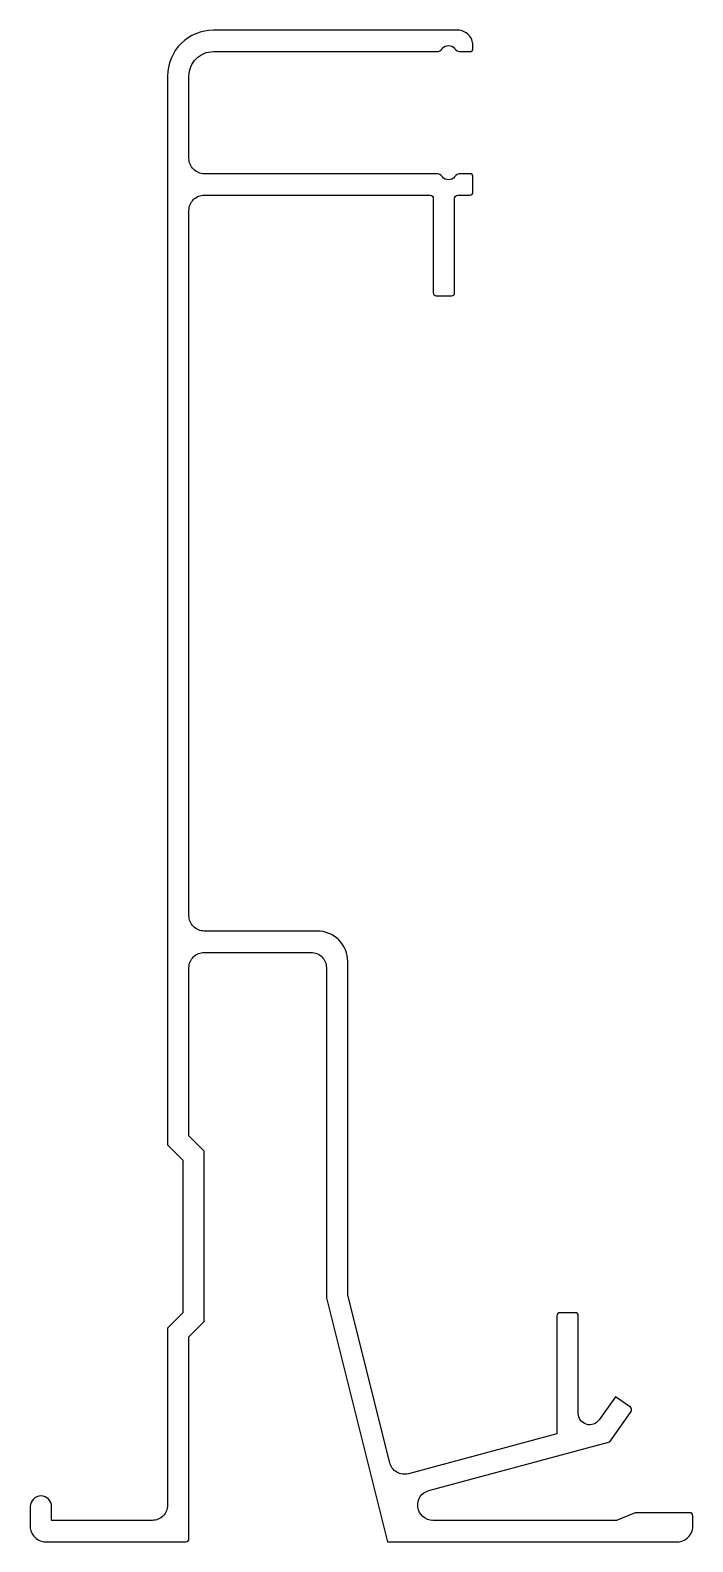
# Model space of a CAD drawing. Extents: x 980.3 to 1023.7, y -74.5 to 24.5.
import ezdxf

# ---------------------------------------------------------------- set-up
doc = ezdxf.new("R2010")
doc.units = 0
doc.header["$LTSCALE"] = 15
doc.layers.get('0').update_dxf_attribs({"linetype": 'CONTINUOUS'})

msp = doc.modelspace()

# ---------------------------------------------------------------- linework, layer by layer
at = {"ltscale": 0.05}
msp.add_lwpolyline([(1009.293, 13.862), (1009.293, 14.862, 0.414214), (1009.093, 15.062), (1008.493, 15.062, 0.236068), (1008.093, 14.862, -0.5), (1007.293, 14.862, 0.236068), (1006.893, 15.062), (991.693, 15.062, -0.414214), (990.693, 16.062), (990.693, 21.462, -0.414214), (992.293, 23.062), (1006.893, 23.062, 0.236068), (1007.293, 23.262, -0.5), (1008.093, 23.262, 0.236068), (1008.493, 23.062), (1009.093, 23.062, 0.414214), (1009.293, 23.262), (1009.293, 23.462, 0.414214), (1008.293, 24.462), (992.293, 24.462, 0.414214), (989.293, 21.462), (989.293, -48.538), (990.293, -49.538), (990.293, -59.538), (989.293, -60.538), (989.293, -72.138, -0.414214), (988.293, -73.138), (981.693, -73.138), (981.693, -72.238, 0.414214), (980.993, -71.538), (980.993, -71.538, 0.414214), (980.293, -72.238), (980.293, -73.538, 0.414214), (981.293, -74.538), (990.493, -74.538, 0.414214), (990.693, -74.338), (990.693, -61.118), (991.693, -60.118), (991.693, -48.959), (990.693, -47.959), (990.693, -36.938, -0.414214), (991.693, -35.938), (998.693, -35.938, -0.414214), (999.693, -36.938), (999.693, -58.553), (1003.693, -74.538), (1022.693, -74.538, 0.414214), (1023.693, -73.538), (1023.693, -72.838, 0.414214), (1023.493, -72.638), (1019.93, -72.638), (1018.693, -73.138), (1006.673, -73.138, -0.876976), (1006.414, -71.173), (1018.256, -67.999), (1019.653, -66.005, 0.414214), (1019.604, -65.727), (1018.621, -65.038), (1017.557, -66.557, -0.73323), (1016.193, -66.127), (1016.193, -59.738, 0.414214), (1015.993, -59.538), (1014.993, -59.538, 0.414214), (1014.793, -59.738), (1014.793, -67.478), (1005.069, -70.083, -0.419087), (1003.84, -69.36), (1001.093, -58.38), (1001.093, -36.538, 0.414214), (999.093, -34.538), (991.693, -34.538, -0.414214), (990.693, -33.538), (990.693, 12.662, -0.414214), (991.693, 13.662), (1006.493, 13.662, -0.414214), (1006.693, 13.462), (1006.693, 7.262, 0.414214), (1006.893, 7.062), (1007.893, 7.062, 0.414214), (1008.093, 7.262), (1008.093, 13.462, -0.414214), (1008.293, 13.662), (1009.093, 13.662, 0.414214)], format="xyb", close=True, dxfattribs=at)

doc.saveas('drawing.dxf')
